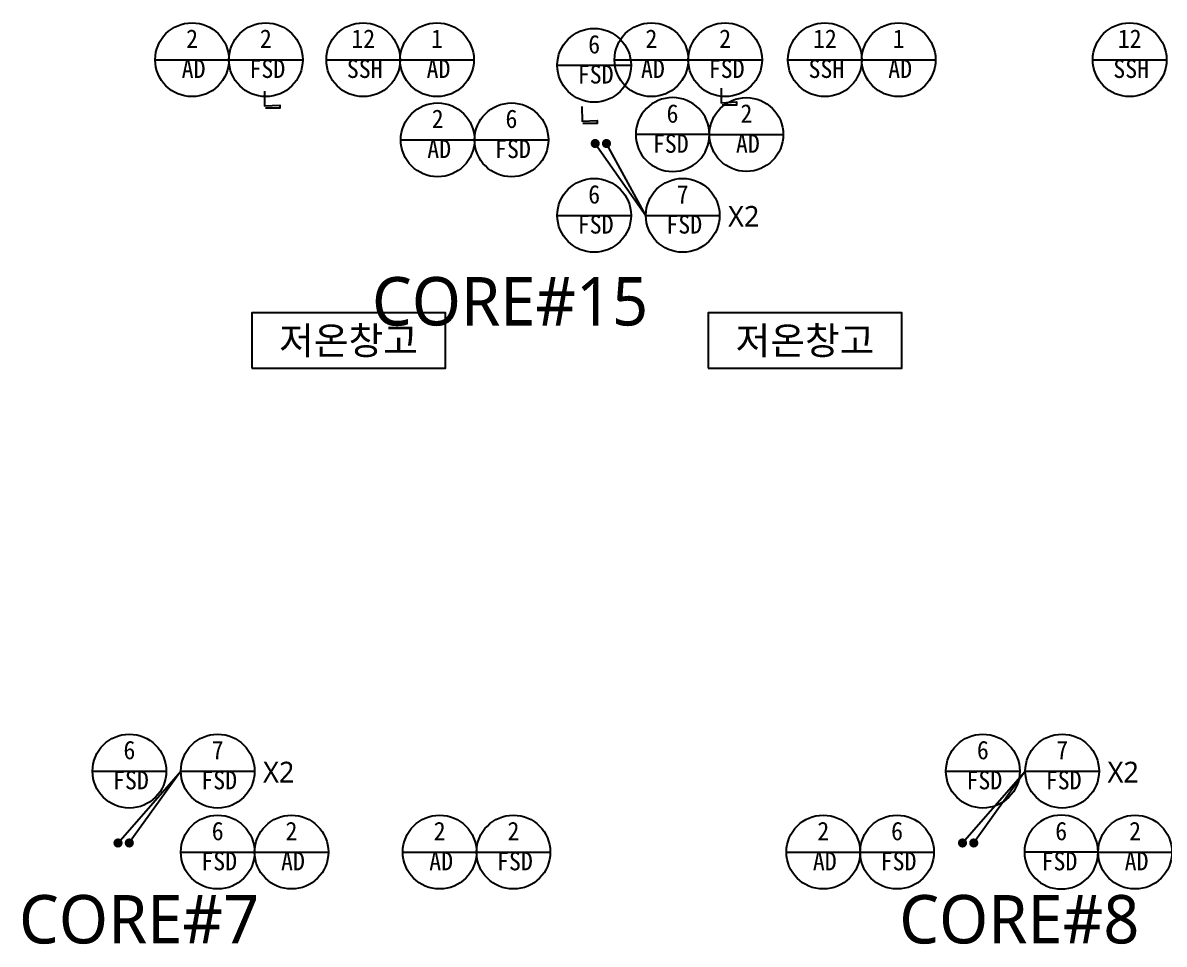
# Model space of a CAD drawing. Header units: millimetres. Extents: x 3479419 to 5579419, y 522746 to 3162891.
# Drawn here: x 4860566 to 4943077, y 846279 to 912854 of the extents above; entities that cross this region are included whole.
import ezdxf
from ezdxf.enums import TextEntityAlignment as Align

# ---------------------------------------------------------------- set-up
doc = ezdxf.new("R2010")
doc.units = ezdxf.units.MM
doc.layers.get('Defpoints').update_dxf_attribs({"color": 140})
for name, color, linetype, lineweight in [('A-MKXX-SYMB', 7, 'Continuous', 25), ('A-XXXX-SYMB', 7, 'Continuous', 25), ('A-XXXX-TXT2', 3, 'Continuous', 25)]:
    doc.layers.add(name, color=color, linetype=linetype, lineweight=lineweight)
doc.layers.add('AA-SYMB', color=1, linetype='Continuous')
doc.styles.add('돋움', font='')
doc.styles.add('돋음', font='')
doc.styles.add('맑은고딕', font='malgun.ttf')
doc.styles.get('돋움').set_extended_font_data('DotumChe')
doc.styles.get('돋음').set_extended_font_data('Dotum')

# ---------------------------------------------------------------- blocks, each defined once
blk = doc.blocks.new('글_저온창고')
at = {"layer": 'A-XXXX-TXT2', "color": 0}
blk.add_lwpolyline([(-7000, -2000), (7000, -2000), (7000, 2000), (-7000, 2000)], close=True, dxfattribs=at)
at = {"layer": 'A-XXXX-TXT2', "style": '맑은고딕'}
blk.add_text('저온창고', height=2000, dxfattribs=at).set_placement((0, 0), align=Align.MIDDLE_CENTER)
blk = doc.blocks.new('WINSYMBOL-flat-1')
at = {"layer": 'AA-SYMB', "color": 3}
blk.add_line((-1440, 0), (1440, 0), dxfattribs=at)
blk.add_circle((0, 0), 1440, dxfattribs=at)
at = {"layer": 'AA-SYMB', "style": '돋음'}
blk.add_attdef('0', text='', height=720, dxfattribs=at).set_placement((0, 246), align=Align.CENTER)
at = {"layer": 'AA-SYMB', "style": '돋음', "width": 0.95}
blk.add_attdef('FSD', text='', height=720, dxfattribs=at).set_placement((59, -927), align=Align.CENTER)
blk = doc.blocks.new('A$C425F3A2A')
at = {"layer": 'Defpoints', "style": '맑은고딕'}
for s, p in [('CORE#15', (166357, 83662)), ('CORE#7', (138234, 39007)), ('CORE#8', (201868, 39007))]:
    blk.add_text(s, height=3500, dxfattribs=at).set_placement(p, align=Align.BOTTOM_RIGHT)
blk = doc.blocks.new('fsd7')
at = {"layer": 'A-MKXX-SYMB'}
h = blk.add_hatch(color=256, dxfattribs=at)
edge = h.paths.add_edge_path()
edge.add_arc((162524, 97864), 333, -180, 180)
h = blk.add_hatch(color=256, dxfattribs=at)
edge = h.paths.add_edge_path()
edge.add_arc((163339, 97864), 333, -180, 180)
h = blk.add_hatch(color=256, dxfattribs=at)
edge = h.paths.add_edge_path()
edge.add_arc((128028, 47321), 333, 180, 540, ccw=False)
h = blk.add_hatch(color=256, dxfattribs=at)
edge = h.paths.add_edge_path()
edge.add_arc((128843, 47321), 333, 180, 540, ccw=False)
h = blk.add_hatch(color=256, dxfattribs=at)
edge = h.paths.add_edge_path()
edge.add_arc((189078, 47321), 333, 180, 540, ccw=False)
h = blk.add_hatch(color=256, dxfattribs=at)
edge = h.paths.add_edge_path()
edge.add_arc((189893, 47321), 333, 180, 540, ccw=False)
at = {"layer": 'A-XXXX-SYMB'}
for points in [[(162524, 97864), (166187, 92671), (163339, 97864)], [(128028, 47321), (132569, 52513), (128843, 47321)], [(189078, 47321), (193619, 52513), (189893, 47321)]]:
    blk.add_lwpolyline(points, dxfattribs=at)
ref = blk.add_blockref('WINSYMBOL-flat-1', (168854, 92671), dxfattribs=dict(xscale=1.851851851790402, yscale=1.851851851790402, zscale=1.851851851790402))
ref.add_attrib('0', '7', dxfattribs={"layer": 'AA-SYMB', "color": 3, "height": 1333, "style": '돋움'}).set_placement((168854, 93127), align=Align.BOTTOM_CENTER)
ref.add_attrib('FSD', 'FSD', dxfattribs={"layer": 'AA-SYMB', "color": 3, "height": 1333.3, "style": '돋움'}).set_placement((168963, 90955), align=Align.BOTTOM_CENTER)
ref = blk.add_blockref('WINSYMBOL-flat-1', (135236, 52513), dxfattribs=dict(xscale=1.851851851790402, yscale=1.851851851790402, zscale=1.851851851790402))
ref.add_attrib('0', '7', dxfattribs={"layer": 'AA-SYMB', "color": 3, "height": 1333, "style": '돋움'}).set_placement((135236, 52969), align=Align.BOTTOM_CENTER)
ref.add_attrib('FSD', 'FSD', dxfattribs={"layer": 'AA-SYMB', "color": 3, "height": 1333.3, "style": '돋움'}).set_placement((135344, 50796), align=Align.BOTTOM_CENTER)
ref = blk.add_blockref('WINSYMBOL-flat-1', (196286, 52513), dxfattribs=dict(xscale=1.851851851790402, yscale=1.851851851790402, zscale=1.851851851790402))
ref.add_attrib('0', '7', dxfattribs={"layer": 'AA-SYMB', "color": 3, "height": 1333, "style": '돋움'}).set_placement((196286, 52969), align=Align.BOTTOM_CENTER)
ref.add_attrib('FSD', 'FSD', dxfattribs={"layer": 'AA-SYMB', "color": 3, "height": 1333.3, "style": '돋움'}).set_placement((196394, 50796), align=Align.BOTTOM_CENTER)
at = {"layer": 'A-XXXX-TXT2', "style": '맑은고딕'}
for p in [(173265, 91849), (139647, 51690), (200697, 51690)]:
    blk.add_text('X2', height=1500, dxfattribs=at).set_placement(p, align=Align.CENTER)

msp = doc.modelspace()

# ---------------------------------------------------------------- linework, layer by layer
at = {"layer": 'Defpoints'}
for points in [[(4878036.8, 907915.8), (4878046.8, 906850.8), (4879136.8, 906910.8), (4879136.8, 906680.8), (4878101.8, 906680.8)], [(4911049.9, 908141), (4911059.9, 907076), (4912149.9, 907136), (4912149.9, 906906), (4911114.9, 906906)], [(4900986.8, 906806.2), (4900996.8, 905741.2), (4902086.8, 905801.2), (4902086.8, 905571.2), (4901051.8, 905571.2)]]:
    msp.add_lwpolyline(points, dxfattribs=at)

# ---------------------------------------------------------------- block references
for name, p in [('fsd7', (4739418.8, 806270.6)), ('글_저온창고', (4884111.8, 889891.2)), ('글_저온창고', (4917111.8, 889891.2))]:
    msp.add_blockref(name, p)
ref = msp.add_blockref('WINSYMBOL-flat-1', (4872801.6, 910187), dxfattribs=dict(xscale=1.851851851790402, yscale=1.851851851790402, zscale=1.851851851790402))
ref.add_attrib('0', '2', dxfattribs={"layer": 'AA-SYMB', "color": 3, "height": 1333.3, "style": '돋움'}).set_placement((4872801.6, 910642.6), align=Align.BOTTOM_CENTER)
ref.add_attrib('FSD', 'AD', dxfattribs={"layer": 'AA-SYMB', "color": 3, "height": 1333.33, "style": '돋움'}).set_placement((4872910.1, 908470.2), align=Align.BOTTOM_CENTER)
ref = msp.add_blockref('WINSYMBOL-flat-1', (4878135, 910187), dxfattribs=dict(xscale=1.851851851790402, yscale=1.851851851790402, zscale=1.851851851790402))
ref.add_attrib('0', '2', dxfattribs={"layer": 'AA-SYMB', "color": 3, "height": 1333.3, "style": '돋움'}).set_placement((4878135, 910642.6), align=Align.BOTTOM_CENTER)
ref.add_attrib('FSD', 'FSD', dxfattribs={"layer": 'AA-SYMB', "color": 3, "height": 1333.33, "style": '돋움'}).set_placement((4878243.4, 908470.2), align=Align.BOTTOM_CENTER)
ref = msp.add_blockref('WINSYMBOL-flat-1', (4885174.3, 910187), dxfattribs=dict(xscale=1.851851851790402, yscale=1.851851851790402, zscale=1.851851851790402))
ref.add_attrib('0', '12', dxfattribs={"layer": 'AA-SYMB', "color": 3, "height": 1333.33, "style": '돋움'}).set_placement((4885174.3, 910642.6), align=Align.BOTTOM_CENTER)
ref.add_attrib('FSD', 'SSH', dxfattribs={"layer": 'AA-SYMB', "color": 3, "height": 1333.33, "style": '돋움'}).set_placement((4885282.8, 908470.2), align=Align.BOTTOM_CENTER)
ref = msp.add_blockref('WINSYMBOL-flat-1', (4890507.7, 910187), dxfattribs=dict(xscale=1.851851851790402, yscale=1.851851851790402, zscale=1.851851851790402))
ref.add_attrib('0', '1', dxfattribs={"layer": 'AA-SYMB', "color": 3, "height": 1333.3, "style": '돋움'}).set_placement((4890507.7, 910642.6), align=Align.BOTTOM_CENTER)
ref.add_attrib('FSD', 'AD', dxfattribs={"layer": 'AA-SYMB', "color": 3, "height": 1333.33, "style": '돋움'}).set_placement((4890616.1, 908470.2), align=Align.BOTTOM_CENTER)
ref = msp.add_blockref('WINSYMBOL-flat-1', (4906006.9, 910187), dxfattribs=dict(xscale=1.851851851790402, yscale=1.851851851790402, zscale=1.851851851790402))
ref.add_attrib('0', '2', dxfattribs={"layer": 'AA-SYMB', "color": 3, "height": 1333.3, "style": '돋움'}).set_placement((4906006.9, 910642.6), align=Align.BOTTOM_CENTER)
ref.add_attrib('FSD', 'AD', dxfattribs={"layer": 'AA-SYMB', "color": 3, "height": 1333.33, "style": '돋움'}).set_placement((4906115.3, 908470.2), align=Align.BOTTOM_CENTER)
ref = msp.add_blockref('WINSYMBOL-flat-1', (4911340.2, 910187), dxfattribs=dict(xscale=1.851851851790402, yscale=1.851851851790402, zscale=1.851851851790402))
ref.add_attrib('0', '2', dxfattribs={"layer": 'AA-SYMB', "color": 3, "height": 1333.3, "style": '돋움'}).set_placement((4911340.2, 910642.6), align=Align.BOTTOM_CENTER)
ref.add_attrib('FSD', 'FSD', dxfattribs={"layer": 'AA-SYMB', "color": 3, "height": 1333.33, "style": '돋움'}).set_placement((4911448.6, 908470.2), align=Align.BOTTOM_CENTER)
ref = msp.add_blockref('WINSYMBOL-flat-1', (4918549.3, 910187), dxfattribs=dict(xscale=1.851851851790402, yscale=1.851851851790402, zscale=1.851851851790402))
ref.add_attrib('0', '12', dxfattribs={"layer": 'AA-SYMB', "color": 3, "height": 1333.33, "style": '돋움'}).set_placement((4918549.3, 910642.6), align=Align.BOTTOM_CENTER)
ref.add_attrib('FSD', 'SSH', dxfattribs={"layer": 'AA-SYMB', "color": 3, "height": 1333.33, "style": '돋움'}).set_placement((4918657.8, 908470.2), align=Align.BOTTOM_CENTER)
ref = msp.add_blockref('WINSYMBOL-flat-1', (4923882.7, 910187), dxfattribs=dict(xscale=1.851851851790402, yscale=1.851851851790402, zscale=1.851851851790402))
ref.add_attrib('0', '1', dxfattribs={"layer": 'AA-SYMB', "color": 3, "height": 1333.3, "style": '돋움'}).set_placement((4923882.7, 910642.6), align=Align.BOTTOM_CENTER)
ref.add_attrib('FSD', 'AD', dxfattribs={"layer": 'AA-SYMB', "color": 3, "height": 1333.33, "style": '돋움'}).set_placement((4923991.1, 908470.2), align=Align.BOTTOM_CENTER)
ref = msp.add_blockref('WINSYMBOL-flat-1', (4940583.9, 910187), dxfattribs=dict(xscale=1.851851851790402, yscale=1.851851851790402, zscale=1.851851851790402))
ref.add_attrib('0', '12', dxfattribs={"layer": 'AA-SYMB', "color": 3, "height": 1333.33, "style": '돋움'}).set_placement((4940583.9, 910642.6), align=Align.BOTTOM_CENTER)
ref.add_attrib('FSD', 'SSH', dxfattribs={"layer": 'AA-SYMB', "color": 3, "height": 1333.33, "style": '돋움'}).set_placement((4940692.3, 908470.2), align=Align.BOTTOM_CENTER)
ref = msp.add_blockref('WINSYMBOL-flat-1', (4901870, 909785.1), dxfattribs=dict(xscale=1.851851851790402, yscale=1.851851851790402, zscale=1.851851851790402))
ref.add_attrib('0', '6', dxfattribs={"layer": 'AA-SYMB', "color": 3, "height": 1333.3, "style": '돋움'}).set_placement((4901870, 910240.8), align=Align.BOTTOM_CENTER)
ref.add_attrib('FSD', 'FSD', dxfattribs={"layer": 'AA-SYMB', "color": 3, "height": 1333.33, "style": '돋움'}).set_placement((4901978.4, 908068.4), align=Align.BOTTOM_CENTER)
ref = msp.add_blockref('WINSYMBOL-flat-1', (4890556.8, 904397.6), dxfattribs=dict(xscale=1.851851851790402, yscale=1.851851851790402, zscale=1.851851851790402))
ref.add_attrib('0', '2', dxfattribs={"layer": 'AA-SYMB', "color": 3, "height": 1333.3, "style": '돋움'}).set_placement((4890556.8, 904853.2), align=Align.BOTTOM_CENTER)
ref.add_attrib('FSD', 'AD', dxfattribs={"layer": 'AA-SYMB', "color": 3, "height": 1333.33, "style": '돋움'}).set_placement((4890665.3, 902680.8), align=Align.BOTTOM_CENTER)
ref = msp.add_blockref('WINSYMBOL-flat-1', (4895890.2, 904397.6), dxfattribs=dict(xscale=1.851851851790402, yscale=1.851851851790402, zscale=1.851851851790402))
ref.add_attrib('0', '6', dxfattribs={"layer": 'AA-SYMB', "color": 3, "height": 1333.3, "style": '돋움'}).set_placement((4895890.2, 904853.2), align=Align.BOTTOM_CENTER)
ref.add_attrib('FSD', 'FSD', dxfattribs={"layer": 'AA-SYMB', "color": 3, "height": 1333.33, "style": '돋움'}).set_placement((4895998.6, 902680.8), align=Align.BOTTOM_CENTER)
ref = msp.add_blockref('WINSYMBOL-flat-1', (4907539.1, 904781.8), dxfattribs=dict(xscale=-1.851851851790402, yscale=1.851851851790402, zscale=1.851851851790402))
ref.add_attrib('0', '6', dxfattribs={"layer": 'AA-SYMB', "color": 3, "height": 1333.3, "style": '돋움'}).set_placement((4907533.8, 905237.4), align=Align.BOTTOM_CENTER)
ref.add_attrib('FSD', 'FSD', dxfattribs={"layer": 'AA-SYMB', "color": 3, "height": 1333.33, "style": '돋움'}).set_placement((4907407.6, 903065), align=Align.BOTTOM_CENTER)
ref = msp.add_blockref('WINSYMBOL-flat-1', (4912872.5, 904781.8), dxfattribs=dict(xscale=1.851851851790402, yscale=1.851851851790402, zscale=1.851851851790402))
ref.add_attrib('0', '2', dxfattribs={"layer": 'AA-SYMB', "color": 3, "height": 1333.3, "style": '돋움'}).set_placement((4912872.5, 905237.4), align=Align.BOTTOM_CENTER)
ref.add_attrib('FSD', 'AD', dxfattribs={"layer": 'AA-SYMB', "color": 3, "height": 1333.33, "style": '돋움'}).set_placement((4912980.9, 903065), align=Align.BOTTOM_CENTER)
ref = msp.add_blockref('WINSYMBOL-flat-1', (4901870, 898942.1), dxfattribs=dict(xscale=1.851851851790402, yscale=1.851851851790402, zscale=1.851851851790402))
ref.add_attrib('0', '6', dxfattribs={"layer": 'AA-SYMB', "color": 3, "height": 1333.3, "style": '돋움'}).set_placement((4901870, 899397.7), align=Align.BOTTOM_CENTER)
ref.add_attrib('FSD', 'FSD', dxfattribs={"layer": 'AA-SYMB', "color": 3, "height": 1333.33, "style": '돋움'}).set_placement((4901978.4, 897225.3), align=Align.BOTTOM_CENTER)
ref = msp.add_blockref('WINSYMBOL-flat-1', (4868271.7, 858783.6), dxfattribs=dict(xscale=1.851851851790402, yscale=1.851851851790402, zscale=1.851851851790402))
ref.add_attrib('0', '6', dxfattribs={"layer": 'AA-SYMB', "color": 3, "height": 1333.3, "style": '돋움'}).set_placement((4868271.7, 859239.3), align=Align.BOTTOM_CENTER)
ref.add_attrib('FSD', 'FSD', dxfattribs={"layer": 'AA-SYMB', "color": 3, "height": 1333.33, "style": '돋움'}).set_placement((4868380.1, 857066.8), align=Align.BOTTOM_CENTER)
ref = msp.add_blockref('WINSYMBOL-flat-1', (4929970, 858783.6), dxfattribs=dict(xscale=1.851851851790402, yscale=1.851851851790402, zscale=1.851851851790402))
ref.add_attrib('0', '6', dxfattribs={"layer": 'AA-SYMB', "color": 3, "height": 1333.3, "style": '돋움'}).set_placement((4929970, 859239.3), align=Align.BOTTOM_CENTER)
ref.add_attrib('FSD', 'FSD', dxfattribs={"layer": 'AA-SYMB', "color": 3, "height": 1333.33, "style": '돋움'}).set_placement((4930078.4, 857066.8), align=Align.BOTTOM_CENTER)
ref = msp.add_blockref('WINSYMBOL-flat-1', (4874654.3, 852931.8), dxfattribs=dict(xscale=1.851851851790402, yscale=1.851851851790402, zscale=1.851851851790402))
ref.add_attrib('0', '6', dxfattribs={"layer": 'AA-SYMB', "color": 3, "height": 1333.3, "style": '돋움'}).set_placement((4874654.3, 853387.4), align=Align.BOTTOM_CENTER)
ref.add_attrib('FSD', 'FSD', dxfattribs={"layer": 'AA-SYMB', "color": 3, "height": 1333.33, "style": '돋움'}).set_placement((4874762.8, 851215), align=Align.BOTTOM_CENTER)
ref = msp.add_blockref('WINSYMBOL-flat-1', (4879987.6, 852931.8), dxfattribs=dict(xscale=1.851851851790402, yscale=1.851851851790402, zscale=1.851851851790402))
ref.add_attrib('0', '2', dxfattribs={"layer": 'AA-SYMB', "color": 3, "height": 1333.3, "style": '돋움'}).set_placement((4879987.6, 853387.4), align=Align.BOTTOM_CENTER)
ref.add_attrib('FSD', 'AD', dxfattribs={"layer": 'AA-SYMB', "color": 3, "height": 1333.33, "style": '돋움'}).set_placement((4880096.1, 851215), align=Align.BOTTOM_CENTER)
ref = msp.add_blockref('WINSYMBOL-flat-1', (4890700.2, 852931.8), dxfattribs=dict(xscale=1.851851851790402, yscale=1.851851851790402, zscale=1.851851851790402))
ref.add_attrib('0', '2', dxfattribs={"layer": 'AA-SYMB', "color": 3, "height": 1333.3, "style": '돋움'}).set_placement((4890700.2, 853387.4), align=Align.BOTTOM_CENTER)
ref.add_attrib('FSD', 'AD', dxfattribs={"layer": 'AA-SYMB', "color": 3, "height": 1333.33, "style": '돋움'}).set_placement((4890808.6, 851215), align=Align.BOTTOM_CENTER)
ref = msp.add_blockref('WINSYMBOL-flat-1', (4896033.5, 852931.8), dxfattribs=dict(xscale=1.851851851790402, yscale=1.851851851790402, zscale=1.851851851790402))
ref.add_attrib('0', '2', dxfattribs={"layer": 'AA-SYMB', "color": 3, "height": 1333.3, "style": '돋움'}).set_placement((4896033.5, 853387.4), align=Align.BOTTOM_CENTER)
ref.add_attrib('FSD', 'FSD', dxfattribs={"layer": 'AA-SYMB', "color": 3, "height": 1333.33, "style": '돋움'}).set_placement((4896141.9, 851215), align=Align.BOTTOM_CENTER)
ref = msp.add_blockref('WINSYMBOL-flat-1', (4918433.6, 852931.8), dxfattribs=dict(xscale=1.851851851790402, yscale=1.851851851790402, zscale=1.851851851790402))
ref.add_attrib('0', '2', dxfattribs={"layer": 'AA-SYMB', "color": 3, "height": 1333.3, "style": '돋움'}).set_placement((4918433.6, 853387.4), align=Align.BOTTOM_CENTER)
ref.add_attrib('FSD', 'AD', dxfattribs={"layer": 'AA-SYMB', "color": 3, "height": 1333.33, "style": '돋움'}).set_placement((4918542, 851215), align=Align.BOTTOM_CENTER)
ref = msp.add_blockref('WINSYMBOL-flat-1', (4923766.9, 852931.8), dxfattribs=dict(xscale=1.851851851790402, yscale=1.851851851790402, zscale=1.851851851790402))
ref.add_attrib('0', '6', dxfattribs={"layer": 'AA-SYMB', "color": 3, "height": 1333.3, "style": '돋움'}).set_placement((4923766.9, 853387.4), align=Align.BOTTOM_CENTER)
ref.add_attrib('FSD', 'FSD', dxfattribs={"layer": 'AA-SYMB', "color": 3, "height": 1333.33, "style": '돋움'}).set_placement((4923875.4, 851215), align=Align.BOTTOM_CENTER)
ref = msp.add_blockref('WINSYMBOL-flat-1', (4935639.1, 852931.8), dxfattribs=dict(xscale=-1.851851851790402, yscale=1.851851851790402, zscale=1.851851851790402))
ref.add_attrib('0', '6', dxfattribs={"layer": 'AA-SYMB', "color": 3, "height": 1333.3, "style": '돋움'}).set_placement((4935633.8, 853387.4), align=Align.BOTTOM_CENTER)
ref.add_attrib('FSD', 'FSD', dxfattribs={"layer": 'AA-SYMB', "color": 3, "height": 1333.33, "style": '돋움'}).set_placement((4935507.6, 851215), align=Align.BOTTOM_CENTER)
ref = msp.add_blockref('WINSYMBOL-flat-1', (4940972.5, 852931.8), dxfattribs=dict(xscale=1.851851851790402, yscale=1.851851851790402, zscale=1.851851851790402))
ref.add_attrib('0', '2', dxfattribs={"layer": 'AA-SYMB', "color": 3, "height": 1333.3, "style": '돋움'}).set_placement((4940972.5, 853387.4), align=Align.BOTTOM_CENTER)
ref.add_attrib('FSD', 'AD', dxfattribs={"layer": 'AA-SYMB', "color": 3, "height": 1333.33, "style": '돋움'}).set_placement((4941080.9, 851215), align=Align.BOTTOM_CENTER)
at = {"layer": 'A-XXXX-SYMB'}
msp.add_blockref('A$C425F3A2A', (4739418.8, 806270.6), dxfattribs=at)
msp.add_blockref('A$C425F3A2A', (4739418.8, 806270.6), dxfattribs=at)

doc.saveas('drawing.dxf')
